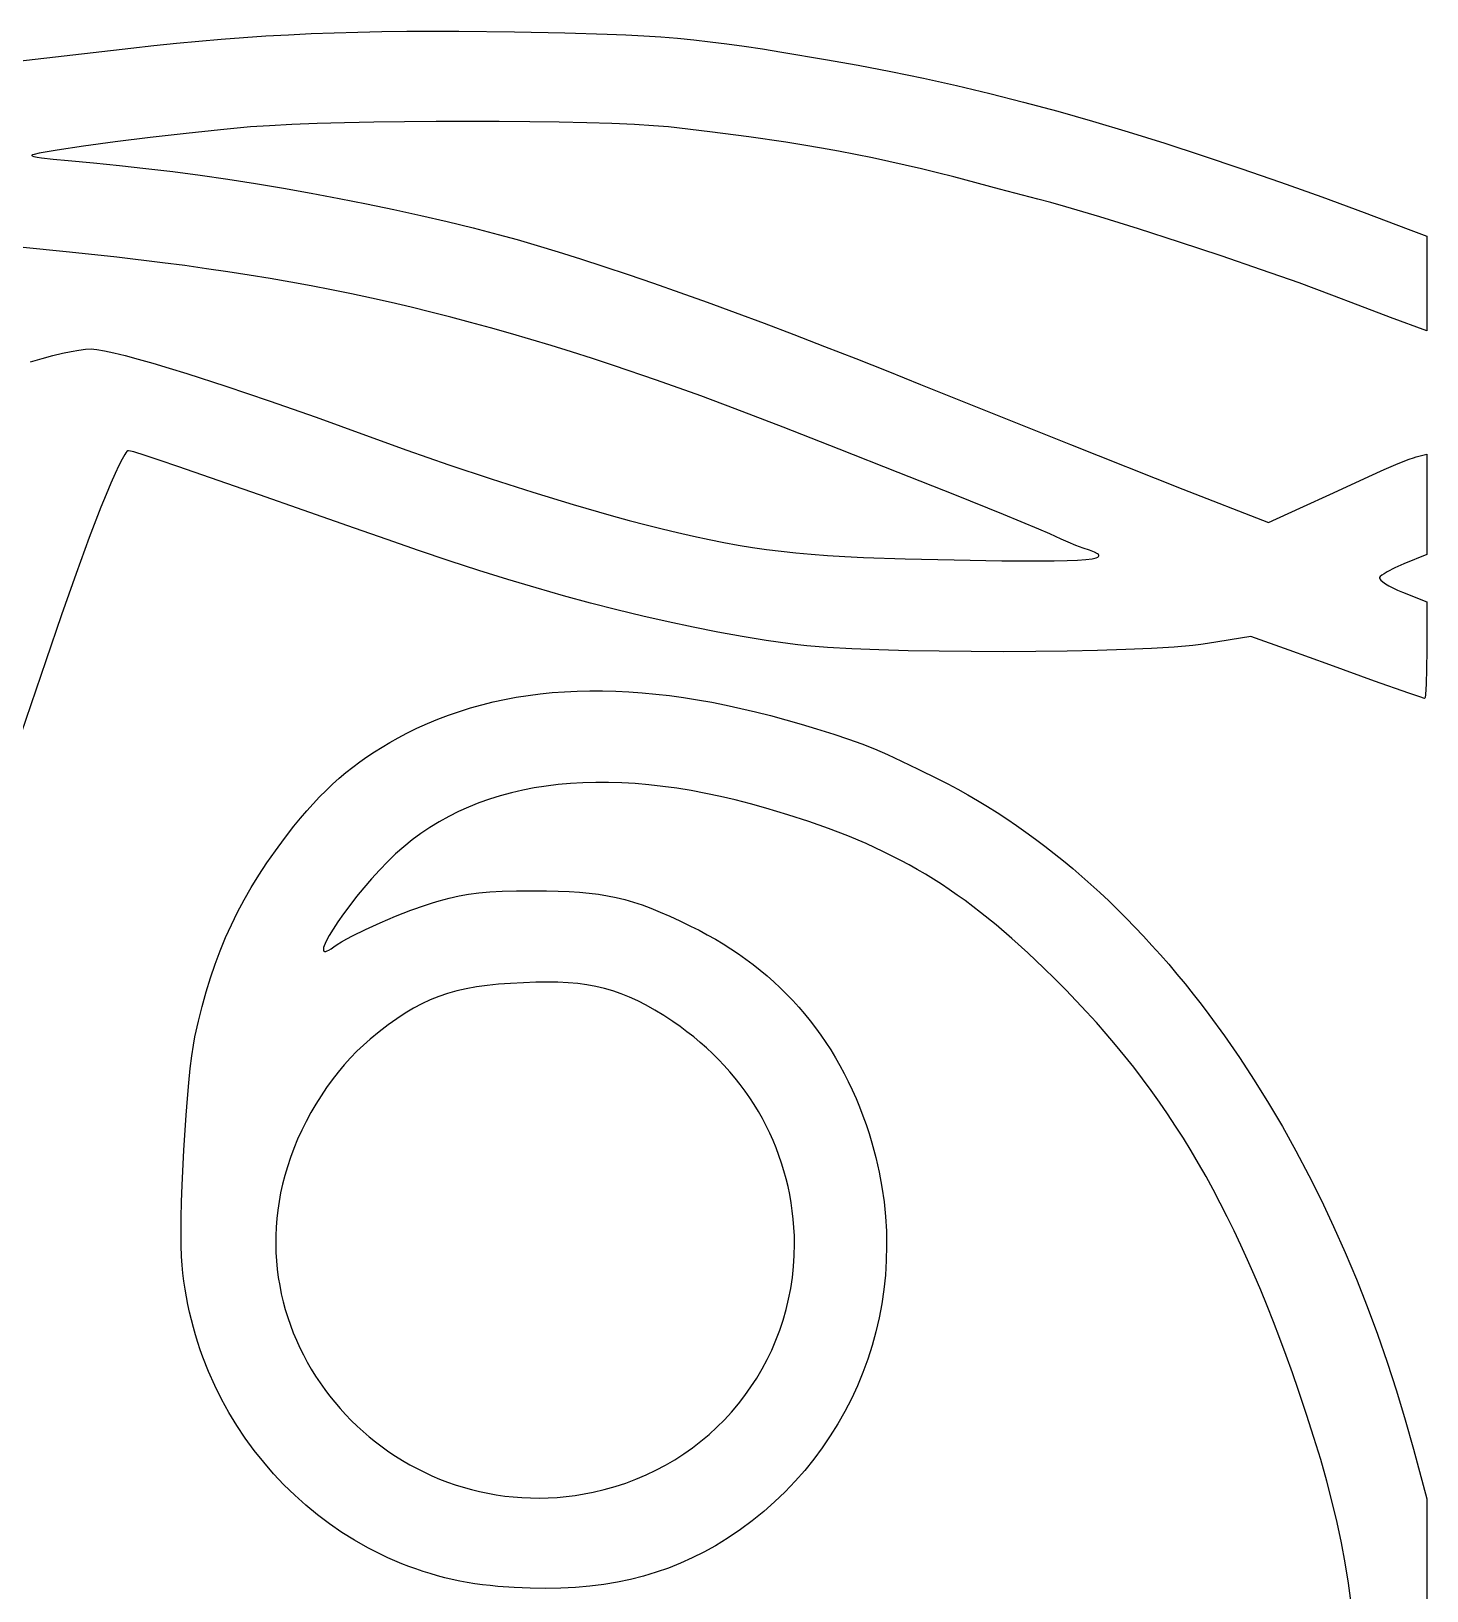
# Model space of a CAD drawing. Extents: x 45 to 6096, y -5796 to 395.
# Drawn here: x 4843 to 6096, y -4731 to -3332 of the extents above; entities that cross this region are included whole.
import ezdxf

# ---------------------------------------------------------------- set-up
doc = ezdxf.new("R2010")
doc.units = 0

msp = doc.modelspace()

# ---------------------------------------------------------------- linework, layer by layer
at = {"layer": 'Layer 1'}
for p, q in [((4932.54445, -3347.157785), (4953.19997, -3344.808409)), ((4953.19997, -3344.808409), (4973.554341, -3342.668906)), ((4973.554341, -3342.668906), (4993.697095, -3340.735205)), ((4993.697095, -3340.735205), (5013.717762, -3339.003237)), ((5013.717762, -3339.003237), (5033.705876, -3337.468932)), ((5033.705876, -3337.468932), (5053.750966, -3336.12822)), ((5053.750966, -3336.12822), (5073.942563, -3334.977032)), ((5073.942563, -3334.977032), (5094.3702, -3334.011298)), ((5094.3702, -3334.011298), (5115.123407, -3333.226947)), ((5115.123407, -3333.226947), (5136.291716, -3332.619911)), ((5136.291716, -3332.619911), (5157.964657, -3332.186119)), ((5157.964657, -3332.186119), (5180.231762, -3331.921502)), ((5180.231762, -3331.921502), (5203.182563, -3331.82199)), ((5203.182563, -3331.82199), (5226.906591, -3331.883513)), ((5226.906591, -3331.883513), (5277.03245, -3332.473385)), ((5277.03245, -3332.473385), (5321.984052, -3333.302793)), ((5321.984052, -3333.302793), (5359.973262, -3334.420557)), ((5359.973262, -3334.420557), (5376.995013, -3335.1428)), ((5376.995013, -3335.1428), (5393.041817, -3336.003408)), ((5393.041817, -3336.003408), (5408.36889, -3337.024472)), ((5408.36889, -3337.024472), (5423.23145, -3338.228083)), ((5423.23145, -3338.228083), (5437.884713, -3339.636332)), ((5437.884713, -3339.636332), (5452.583895, -3341.271313)), ((5452.583895, -3341.271313), (5467.584215, -3343.155117)), ((5467.584215, -3343.155117), (5483.140887, -3345.309835)), ((4811.64685, -3361.048386), (4932.54445, -3347.157785)), ((5483.140887, -3345.309835), (5499.509131, -3347.757559)), ((5499.509131, -3347.757559), (5516.944161, -3350.520381)), ((5516.944161, -3350.520381), (5556.03545, -3357.079685)), ((5556.03545, -3357.079685), (5585.385272, -3362.275003)), ((5585.385272, -3362.275003), (5614.714151, -3367.909247)), ((5614.714151, -3367.909247), (5644.122082, -3374.012068)), ((5644.122082, -3374.012068), (5673.709059, -3380.613115)), ((5673.709059, -3380.613115), (5703.575078, -3387.742036)), ((5703.575078, -3387.742036), (5733.820132, -3395.428483)), ((5733.820132, -3395.428483), (5764.544216, -3403.702103)), ((5099.72872, -3414.717955), (5077.130406, -3415.587668)), ((5124.427497, -3414.006371), (5099.72872, -3414.717955)), ((5150.761067, -3413.452916), (5124.427497, -3414.006371)), ((5178.263758, -3413.057592), (5150.761067, -3413.452916)), ((5206.469901, -3412.820397), (5178.263758, -3413.057592)), ((5234.913825, -3412.741332), (5206.469901, -3412.820397)), ((5263.129859, -3412.820397), (5234.913825, -3412.741332)), ((5290.652332, -3413.057592), (5263.129859, -3412.820397)), ((5317.015575, -3413.452916), (5290.652332, -3413.057592)), ((5341.753916, -3414.006371), (5317.015575, -3413.452916)), ((5364.401684, -3414.717955), (5341.753916, -3414.006371)), ((5384.49321, -3415.587668), (5364.401684, -3414.717955)), ((5764.544216, -3403.702103), (5795.847325, -3412.592548)), ((5795.847325, -3412.592548), (5827.829454, -3422.129465)), ((4949.998727, -3427.338106), (4918.505325, -3431.245616)), ((4982.222322, -3423.61198), (4949.998727, -3427.338106)), ((5012.98555, -3420.341639), (4982.222322, -3423.61198)), ((5040.09785, -3417.801485), (5012.98555, -3420.341639)), ((5057.098226, -3416.615512), (5040.09785, -3417.801485)), ((5077.130406, -3415.587668), (5057.098226, -3416.615512)), ((5401.562822, -3416.615512), (5384.49321, -3415.587668)), ((5415.14485, -3417.801485), (5401.562822, -3416.615512)), ((5452.156526, -3422.088822), (5415.14485, -3417.801485)), ((5487.177597, -3426.650565), (5452.156526, -3422.088822)), ((5520.487125, -3431.53787), (5487.177597, -3426.650565)), ((5827.829454, -3422.129465), (5860.590596, -3432.342504)), ((4844.301895, -3442.830127), (4843.64485, -3443.201485)), ((4845.6549, -3442.388643), (4844.301895, -3442.830127)), ((4850.311879, -3441.312446), (4845.6549, -3442.388643)), ((4857.341965, -3440.007194), (4850.311879, -3441.312446)), ((4866.471341, -3438.507187), (4857.341965, -3440.007194)), ((4889.932676, -3435.06011), (4866.471341, -3438.507187)), ((4918.505325, -3431.245616), (4889.932676, -3435.06011)), ((5536.587269, -3434.119596), (5520.487125, -3431.53787)), ((5552.364175, -3436.801898), (5536.587269, -3434.119596)), ((5567.852727, -3439.591169), (5552.364175, -3436.801898)), ((5583.087809, -3442.493804), (5567.852727, -3439.591169)), ((5598.104302, -3445.5162), (5583.087809, -3442.493804)), ((5860.590596, -3432.342504), (5894.230748, -3443.261316)), ((4843.64485, -3443.201485), (4843.604832, -3443.433739)), ((4843.604832, -3443.433739), (4843.920023, -3443.682852)), ((4843.920023, -3443.682852), (4845.5486, -3444.22468)), ((4845.5486, -3444.22468), (4848.395705, -3444.813017)), ((4848.395705, -3444.813017), (4852.326464, -3445.433909)), ((4852.326464, -3445.433909), (4862.899446, -3446.71755)), ((4862.899446, -3446.71755), (4876.18855, -3447.963985)), ((4876.18855, -3447.963985), (4898.968903, -3449.929175)), ((4898.968903, -3449.929175), (4922.309698, -3452.244343)), ((4922.309698, -3452.244343), (4946.129545, -3454.896699)), ((4946.129545, -3454.896699), (4970.34705, -3457.873454)), ((5612.937091, -3448.664749), (5598.104302, -3445.5162)), ((5627.621057, -3451.945848), (5612.937091, -3448.664749)), ((5642.191083, -3455.36589), (5627.621057, -3451.945848)), ((5656.682053, -3458.931271), (5642.191083, -3455.36589)), ((5894.230748, -3443.261316), (5928.849903, -3454.915549)), ((5928.849903, -3454.915549), (5964.548056, -3467.334853)), ((4970.34705, -3457.873454), (4994.880821, -3461.161817)), ((4994.880821, -3461.161817), (5019.649464, -3464.748999)), ((5019.649464, -3464.748999), (5044.571588, -3468.62221)), ((5044.571588, -3468.62221), (5069.5658, -3472.76866)), ((5671.12885, -3462.648385), (5656.682053, -3458.931271)), ((5712.10615, -3473.463265), (5671.12885, -3462.648385)), ((5964.548056, -3467.334853), (6001.425202, -3480.548877)), ((5069.5658, -3472.76866), (5094.550707, -3477.175559)), ((5094.550707, -3477.175559), (5119.444917, -3481.830118)), ((5119.444917, -3481.830118), (5144.167037, -3486.719546)), ((5746.53505, -3482.492185), (5712.10615, -3473.463265)), ((5758.332843, -3485.648202), (5746.53505, -3482.492185)), ((6001.425202, -3480.548877), (6039.581335, -3494.587272)), ((5144.167037, -3486.719546), (5168.635675, -3491.831054)), ((5168.635675, -3491.831054), (5192.769438, -3497.151851)), ((5192.769438, -3497.151851), (5216.486933, -3502.669149)), ((5771.711922, -3489.415809), (5758.332843, -3485.648202)), ((5802.395387, -3498.516038), (5771.711922, -3489.415809)), ((5836.948347, -3509.253372), (5802.395387, -3498.516038)), ((6039.581335, -3494.587272), (6079.11645, -3509.479685)), ((5216.486933, -3502.669149), (5239.706768, -3508.370157)), ((5239.706768, -3508.370157), (5262.34755, -3514.242085)), ((5873.7337, -3521.08831), (5836.948347, -3509.253372)), ((6079.11645, -3509.479685), (6095.78525, -3515.829685)), ((4877.445151, -3530.051091), (4832.931, -3525.7499)), ((5262.34755, -3514.242085), (5279.257367, -3518.909819)), ((5279.257367, -3518.909819), (5297.222926, -3524.125194)), ((5297.222926, -3524.125194), (5316.211674, -3529.877747)), ((5911.114347, -3533.481351), (5873.7337, -3521.08831)), ((6095.78525, -3515.829685), (6095.78525, -3558.295285)), ((4920.05652, -3534.654007), (4877.445151, -3530.051091)), ((4960.992417, -3539.609226), (4920.05652, -3534.654007)), ((4980.9031, -3542.234756), (4960.992417, -3539.609226)), ((5316.211674, -3529.877747), (5336.191058, -3536.157015)), ((5336.191058, -3536.157015), (5357.128522, -3542.952532)), ((5947.453187, -3545.892994), (5911.114347, -3533.481351)), ((5000.480156, -3544.967328), (4980.9031, -3542.234756)), ((5019.752001, -3547.813266), (5000.480156, -3544.967328)), ((5038.747047, -3550.77889), (5019.752001, -3547.813266)), ((5057.49371, -3553.870525), (5038.747047, -3550.77889)), ((5076.020402, -3557.094492), (5057.49371, -3553.870525)), ((5357.128522, -3542.952532), (5378.991514, -3550.253836)), ((5378.991514, -3550.253836), (5401.747479, -3558.050462)), ((5981.113122, -3557.783739), (5947.453187, -3545.892994)), ((5094.355539, -3560.457113), (5076.020402, -3557.094492)), ((5112.527533, -3563.96471), (5094.355539, -3560.457113)), ((5130.564799, -3567.623607), (5112.527533, -3563.96471)), ((5148.49575, -3571.440125), (5130.564799, -3567.623607)), ((5401.747479, -3558.050462), (5425.363862, -3566.331947)), ((5425.363862, -3566.331947), (5449.808112, -3575.087828)), ((6010.45705, -3568.614085), (5981.113122, -3557.783739)), ((6034.170362, -3577.692579), (6010.45705, -3568.614085)), ((6095.78525, -3558.295285), (6095.78525, -3600.760885)), ((5166.348801, -3575.420586), (5148.49575, -3571.440125)), ((5184.152366, -3579.571314), (5166.348801, -3575.420586)), ((5201.934858, -3583.898629), (5184.152366, -3579.571314)), ((5449.808112, -3575.087828), (5475.047672, -3584.307639)), ((6063.24145, -3588.854685), (6034.170362, -3577.692579)), ((5219.724691, -3588.408855), (5201.934858, -3583.898629)), ((5237.55028, -3593.108314), (5219.724691, -3588.408855)), ((5255.440039, -3598.003327), (5237.55028, -3593.108314)), ((5475.047672, -3584.307639), (5501.04999, -3593.980917)), ((5501.04999, -3593.980917), (5527.782511, -3604.097199)), ((6095.78525, -3600.760885), (6063.24145, -3588.854685)), ((5273.42238, -3603.100219), (5255.440039, -3598.003327)), ((5291.525719, -3608.405309), (5273.42238, -3603.100219)), ((5309.778469, -3613.924922), (5291.525719, -3608.405309)), ((5527.782511, -3604.097199), (5555.212681, -3614.646021)), ((4853.030002, -3625.507212), (4862.554145, -3622.905146)), ((4862.554145, -3622.905146), (4871.198694, -3620.782702)), ((4871.198694, -3620.782702), (4878.975855, -3619.136972)), ((4878.975855, -3619.136972), (4885.897838, -3617.965049)), ((4885.897838, -3617.965049), (4891.97685, -3617.264028)), ((4891.97685, -3617.264028), (4897.2251, -3617.031)), ((4897.2251, -3617.031), (4899.438074, -3617.126852)), ((4899.438074, -3617.126852), (4902.125003, -3617.41179)), ((4902.125003, -3617.41179), (4908.872473, -3618.533233)), ((4908.872473, -3618.533233), (4917.371001, -3620.363934)), ((4917.371001, -3620.363934), (4927.524081, -3622.8725)), ((4927.524081, -3622.8725), (4939.235204, -3626.027538)), ((5328.209043, -3619.665379), (5309.778469, -3613.924922)), ((5346.845857, -3625.633003), (5328.209043, -3619.665379)), ((5555.212681, -3614.646021), (5583.307947, -3625.616918)), ((4842.614057, -3628.591807), (4853.030002, -3625.507212)), ((4939.235204, -3626.027538), (4952.407862, -3629.797655)), ((4952.407862, -3629.797655), (4966.945546, -3634.151456)), ((4966.945546, -3634.151456), (4982.75175, -3639.05755)), ((4982.75175, -3639.05755), (5017.783682, -3650.401039)), ((5365.717324, -3631.834115), (5346.845857, -3625.633003)), ((5404.277873, -3644.962096), (5365.717324, -3631.834115)), ((5583.307947, -3625.616918), (5612.035755, -3636.999427)), ((5612.035755, -3636.999427), (5641.36355, -3648.783085)), ((5017.783682, -3650.401039), (5056.731594, -3663.576975)), ((5444.118, -3659.0999), (5404.277873, -3644.962096)), ((5641.36355, -3648.783085), (5776.003362, -3702.65886)), ((5056.731594, -3663.576975), (5098.823421, -3678.334211)), ((5475.017041, -3670.708519), (5444.118, -3659.0999)), ((5098.823421, -3678.334211), (5143.2871, -3694.4216)), ((5518.073419, -3687.302844), (5475.017041, -3670.708519)), ((5143.2871, -3694.4216), (5180.263923, -3707.777388)), ((5568.478137, -3706.985326), (5518.073419, -3687.302844)), ((4929.89917, -3708.526711), (4929.107745, -3709.158771)), ((4930.56037, -3708.31483), (4929.89917, -3708.526711)), ((4932.241648, -3708.603184), (4930.56037, -3708.31483)), ((4935.378659, -3709.431041), (4932.241648, -3708.603184)), ((5180.263923, -3707.777388), (5218.091873, -3720.900625)), ((5621.4222, -3727.858417), (5568.478137, -3706.985326)), ((5776.003362, -3702.65886), (5876.71055, -3742.842485)), ((4921.754703, -3721.473719), (4918.367312, -3728.696344)), ((4924.686308, -3715.781235), (4921.754703, -3721.473719)), ((4927.143523, -3711.661912), (4924.686308, -3715.781235)), ((4928.188421, -3710.20563), (4927.143523, -3711.661912)), ((4929.107745, -3709.158771), (4928.188421, -3710.20563)), ((4945.294332, -3712.482018), (4935.378659, -3709.431041)), ((4958.8563, -3717.021275), (4945.294332, -3712.482018)), ((4974.61347, -3722.60233), (4958.8563, -3717.021275)), ((5048.03537, -3748.00233), (4974.61347, -3722.60233)), ((5218.091873, -3720.900625), (5256.059359, -3733.558768)), ((6057.406536, -3725.255935), (6069.939087, -3719.922921)), ((6069.939087, -3719.922921), (6080.01597, -3715.929364)), ((6080.01597, -3715.929364), (6083.703338, -3714.62092)), ((6083.703338, -3714.62092), (6086.26055, -3713.870585)), ((6086.26055, -3713.870585), (6095.78555, -3711.489335)), ((6095.78555, -3711.489335), (6095.78555, -3756.336235)), ((4918.367312, -3728.696344), (4914.542738, -3737.406091)), ((5256.059359, -3733.558768), (5293.454787, -3745.519275)), ((5672.096613, -3748.024569), (5621.4222, -3727.858417)), ((6011.945712, -3746.215879), (6043.79495, -3731.333085)), ((6043.79495, -3731.333085), (6057.406536, -3725.255935)), ((4910.299585, -3747.559938), (4905.656457, -3759.114868)), ((4914.542738, -3737.406091), (4910.299585, -3747.559938)), ((5087.127545, -3761.545675), (5048.03537, -3748.00233)), ((5293.454787, -3745.519275), (5329.566568, -3756.549604)), ((5715.692381, -3765.586232), (5672.096613, -3748.024569)), ((5876.71055, -3742.842485), (5953.70435, -3772.608085)), ((5981.88245, -3759.908085), (6011.945712, -3746.215879)), ((4905.656457, -3759.114868), (4895.244691, -3786.25589)), ((5133.36347, -3777.76793), (5087.127545, -3761.545675)), ((5329.566568, -3756.549604), (5363.683108, -3766.417212)), ((5953.70435, -3772.608085), (5981.88245, -3759.908085)), ((6095.78555, -3756.336235), (6095.78555, -3801.580035)), ((5162.528317, -3788.113867), (5133.36347, -3777.76793)), ((5363.683108, -3766.417212), (5379.77079, -3770.842327)), ((5379.77079, -3770.842327), (5395.092816, -3774.889559)), ((5395.092816, -3774.889559), (5409.560235, -3778.529839)), ((5409.560235, -3778.529839), (5423.0841, -3781.7341)), ((5747.400509, -3778.645859), (5715.692381, -3765.586232)), ((5757.293896, -3782.894424), (5747.400509, -3778.645859)), ((4895.244691, -3786.25589), (4883.456268, -3818.484997)), ((5190.823462, -3797.87903), (5162.528317, -3788.113867)), ((5423.0841, -3781.7341), (5437.68165, -3784.992808)), ((5437.68165, -3784.992808), (5451.535063, -3787.935257)), ((5451.535063, -3787.935257), (5464.830372, -3790.580053)), ((5464.830372, -3790.580053), (5477.753614, -3792.945797)), ((5477.753614, -3792.945797), (5490.490824, -3795.051093)), ((5762.412, -3785.3059), (5757.293896, -3782.894424)), ((5767.490735, -3787.699578), (5762.412, -3785.3059)), ((5773.871736, -3790.465315), (5767.490735, -3787.699578)), ((5780.773644, -3793.231044), (5773.871736, -3790.465315)), ((5218.300065, -3807.077953), (5190.823462, -3797.87903)), ((5490.490824, -3795.051093), (5503.228037, -3796.914544)), ((5503.228037, -3796.914544), (5516.151288, -3798.554754)), ((5516.151288, -3798.554754), (5529.446612, -3799.990325)), ((5529.446612, -3799.990325), (5543.300046, -3801.239861)), ((5543.300046, -3801.239861), (5557.897624, -3802.321965)), ((5557.897624, -3802.321965), (5573.425382, -3803.255241)), ((5573.425382, -3803.255241), (5590.069355, -3804.058291)), ((5590.069355, -3804.058291), (5627.450086, -3805.348127)), ((5627.450086, -3805.348127), (5671.5281, -3806.3403)), ((5671.5281, -3806.3403), (5714.256473, -3807.00305)), ((5714.256473, -3807.00305), (5747.845897, -3807.177459)), ((5761.380638, -3807.068454), (5772.831204, -3806.821667)), ((5772.831204, -3806.821667), (5782.264448, -3806.431866)), ((5787.4151, -3795.6247), (5780.773644, -3793.231044)), ((5782.264448, -3806.431866), (5789.747225, -3805.893819)), ((5793.129317, -3797.537079), (5787.4151, -3795.6247)), ((5789.747225, -3805.893819), (5795.346389, -3805.202293)), ((5797.427899, -3799.259354), (5793.129317, -3797.537079)), ((5795.346389, -3805.202293), (5799.128793, -3804.352055)), ((5800.243991, -3800.796756), (5797.427899, -3799.259354)), ((5799.128793, -3804.352055), (5800.359603, -3803.865785)), ((5801.075212, -3801.497766), (5800.243991, -3800.796756)), ((5800.359603, -3803.865785), (5801.161293, -3803.337875)), ((5801.510741, -3802.15452), (5801.075212, -3801.497766)), ((5801.161293, -3803.337875), (5801.54222, -3802.767671)), ((5801.54222, -3802.767671), (5801.510741, -3802.15452)), ((6095.78555, -3801.580035), (6075.14805, -3809.914405)), ((4883.456268, -3818.484997), (4870.440018, -3855.458031)), ((5245.009282, -3815.725169), (5218.300065, -3807.077953)), ((5271.002274, -3823.835212), (5245.009282, -3815.725169)), ((5747.845897, -3807.177459), (5761.380638, -3807.068454)), ((6055.279523, -3820.127703), (6053.899765, -3821.314453)), ((6057.366211, -3818.708414), (6055.279523, -3820.127703)), ((6060.066812, -3817.107743), (6057.366211, -3818.708414)), ((6066.937695, -3813.566888), (6060.066812, -3817.107743)), ((6075.14805, -3809.914405), (6066.937695, -3813.566888)), ((5296.330197, -3831.422617), (5271.002274, -3823.835212)), ((5321.044209, -3838.501915), (5296.330197, -3831.422617)), ((6053.31995, -3822.217505), (6053.285747, -3822.700324)), ((6053.285747, -3822.700324), (6053.474204, -3823.252326)), ((6053.899765, -3821.314453), (6053.31995, -3822.217505)), ((6053.474204, -3823.252326), (6054.47957, -3824.542945)), ((6054.47957, -3824.542945), (6056.256981, -3826.047505)), ((6056.256981, -3826.047505), (6058.727374, -3827.724149)), ((6058.727374, -3827.724149), (6061.811682, -3829.531018)), ((6061.811682, -3829.531018), (6065.430841, -3831.426256)), ((6065.430841, -3831.426256), (6069.505785, -3833.368004)), ((6069.505785, -3833.368004), (6073.95745, -3835.314405)), ((5345.19547, -3845.087643), (5321.044209, -3838.501915)), ((5368.835137, -3851.194332), (5345.19547, -3845.087643)), ((6073.95745, -3835.314405), (6095.78555, -3844.045655)), ((6095.78555, -3844.045655), (6095.78555, -3887.305055)), ((4870.440018, -3855.458031), (4856.34477, -3896.83083)), ((5392.014368, -3856.836517), (5368.835137, -3851.194332)), ((5414.784323, -3862.028732), (5392.014368, -3856.836517)), ((5437.196157, -3866.78551), (5414.784323, -3862.028732)), ((5459.301032, -3871.121385), (5437.196157, -3866.78551)), ((5481.150103, -3875.050891), (5459.301032, -3871.121385)), ((5502.79453, -3878.588561), (5481.150103, -3875.050891)), ((5937.82927, -3875.002055), (5898.93547, -3881.352055)), ((5972.35737, -3887.305155), (5937.82927, -3875.002055)), ((5524.28547, -3881.74893), (5502.79453, -3878.588561)), ((5531.305258, -3882.612855), (5524.28547, -3881.74893)), ((5539.297518, -3883.418788), (5531.305258, -3882.612855)), ((5557.931443, -3884.857266), (5539.297518, -3883.418788)), ((5579.651232, -3886.065525), (5557.931443, -3884.857266)), ((5603.92087, -3887.044729), (5579.651232, -3886.065525)), ((5630.204342, -3887.796039), (5603.92087, -3887.044729)), ((5657.965634, -3888.32062), (5630.204342, -3887.796039)), ((5686.668732, -3888.619633), (5657.965634, -3888.32062)), ((5715.77762, -3888.694241), (5686.668732, -3888.619633)), ((5744.756285, -3888.545607), (5715.77762, -3888.694241)), ((5773.068712, -3888.174893), (5744.756285, -3888.545607)), ((5800.178887, -3887.583263), (5773.068712, -3888.174893)), ((5825.550795, -3886.771879), (5800.178887, -3887.583263)), ((5848.648422, -3885.741903), (5825.550795, -3886.771879)), ((5868.935753, -3884.494499), (5848.648422, -3885.741903)), ((5885.876774, -3883.030828), (5868.935753, -3884.494499)), ((5892.924913, -3882.218257), (5885.876774, -3883.030828)), ((5898.93547, -3881.352055), (5892.924913, -3882.218257)), ((6008.869882, -3900.451586), (5972.35737, -3887.305155)), ((6095.78555, -3887.305055), (6095.642923, -3904.110235)), ((4856.34477, -3896.83083), (4833.72292, -3962.662543)), ((6048.95427, -3915.086355), (6008.869882, -3900.451586)), ((6095.642923, -3904.110235), (6095.239846, -3917.864443)), ((6079.712084, -3925.950786), (6048.95427, -3915.086355)), ((6095.239846, -3917.864443), (6094.613526, -3927.153807)), ((5257.660712, -3933.785093), (5267.99394, -3931.543066)), ((5267.99394, -3931.543066), (5278.474542, -3929.584089)), ((5278.474542, -3929.584089), (5289.10339, -3927.908089)), ((5289.10339, -3927.908089), (5299.881356, -3926.514993)), ((5299.881356, -3926.514993), (5310.809313, -3925.404729)), ((5310.809313, -3925.404729), (5321.888133, -3924.577225)), ((5321.888133, -3924.577225), (5333.118688, -3924.032406)), ((5333.118688, -3924.032406), (5344.50185, -3923.770201)), ((5344.50185, -3923.770201), (5356.038491, -3923.790537)), ((5356.038491, -3923.790537), (5367.729484, -3924.093342)), ((5367.729484, -3924.093342), (5379.5757, -3924.678542)), ((5379.5757, -3924.678542), (5391.578012, -3925.546065)), ((5391.578012, -3925.546065), (5403.737293, -3926.695838)), ((5403.737293, -3926.695838), (5416.054413, -3928.127788)), ((5416.054413, -3928.127788), (5428.530245, -3929.841844)), ((5428.530245, -3929.841844), (5441.165662, -3931.837932)), ((5441.165662, -3931.837932), (5453.961536, -3934.115979)), ((6089.584364, -3929.31802), (6079.712084, -3925.950786)), ((6093.80117, -3930.564455), (6089.584364, -3929.31802)), ((6094.019665, -3930.340244), (6093.80117, -3930.564455)), ((6094.228277, -3929.682337), (6094.019665, -3930.340244)), ((6094.613526, -3927.153807), (6094.228277, -3929.682337)), ((5208.17466, -3949.243517), (5217.7841, -3945.585151)), ((5217.7841, -3945.585151), (5227.536553, -3942.210198)), ((5227.536553, -3942.210198), (5237.432891, -3939.118586)), ((5237.432891, -3939.118586), (5247.473987, -3936.310242)), ((5247.473987, -3936.310242), (5257.660712, -3933.785093)), ((5453.961536, -3934.115979), (5466.918739, -3936.675913)), ((5466.918739, -3936.675913), (5480.038142, -3939.517661)), ((5480.038142, -3939.517661), (5493.320619, -3942.641151)), ((5493.320619, -3942.641151), (5506.767041, -3946.046309)), ((5506.767041, -3946.046309), (5520.37828, -3949.733064)), ((5180.1957, -3961.91982), (5189.381333, -3957.410779)), ((5189.381333, -3957.410779), (5198.707362, -3953.185368)), ((5198.707362, -3953.185368), (5208.17466, -3949.243517)), ((5520.37828, -3949.733064), (5534.155209, -3953.701341)), ((5534.155209, -3953.701341), (5548.0987, -3957.95107)), ((5548.0987, -3957.95107), (5563.531099, -3962.808131)), ((5151.15567, -3978.569992), (5158.034596, -3974.270541)), ((5158.034596, -3974.270541), (5165.152461, -3970.075152)), ((5165.152461, -3970.075152), (5172.531938, -3965.96464)), ((5172.531938, -3965.96464), (5180.1957, -3961.91982)), ((5563.531099, -3962.808131), (5576.75433, -3967.190806)), ((5576.75433, -3967.190806), (5588.610205, -3971.44326)), ((5588.610205, -3971.44326), (5599.940537, -3975.909658)), ((5131.725792, -3992.284569), (5138.023941, -3987.557821)), ((5138.023941, -3987.557821), (5144.49301, -3982.99269)), ((5144.49301, -3982.99269), (5151.15567, -3978.569992)), ((5599.940537, -3975.909658), (5611.58714, -3980.934163)), ((5611.58714, -3980.934163), (5624.391827, -3986.86094)), ((5624.391827, -3986.86094), (5639.196409, -3994.034155)), ((5113.630123, -4007.626369), (5119.551556, -4002.299658)), ((5119.551556, -4002.299658), (5125.575887, -3997.19212)), ((5125.575887, -3997.19212), (5131.725792, -3992.284569)), ((5639.196409, -3994.034155), (5656.8427, -4002.79797)), ((5656.8427, -4002.79797), (5665.858238, -4007.392207)), ((5102.005261, -4019.014048), (5107.788916, -4013.191437)), ((5107.788916, -4013.191437), (5113.630123, -4007.626369)), ((5274.119685, -4015.304188), (5264.181025, -4018.006615)), ((5284.280645, -4012.943165), (5274.119685, -4015.304188)), ((5294.661508, -4010.923692), (5284.280645, -4012.943165)), ((5305.259875, -4009.245913), (5294.661508, -4010.923692)), ((5316.073349, -4007.909973), (5305.259875, -4009.245913)), ((5327.099531, -4006.916019), (5316.073349, -4007.909973)), ((5338.336023, -4006.264194), (5327.099531, -4006.916019)), ((5349.780428, -4005.954646), (5338.336023, -4006.264194)), ((5361.430346, -4005.987518), (5349.780428, -4005.954646)), ((5373.28338, -4006.362957), (5361.430346, -4005.987518)), ((5385.337132, -4007.081107), (5373.28338, -4006.362957)), ((5397.589203, -4008.142114), (5385.337132, -4007.081107)), ((5410.037196, -4009.546123), (5397.589203, -4008.142114)), ((5422.678712, -4011.29328), (5410.037196, -4009.546123)), ((5435.511353, -4013.383729), (5422.678712, -4011.29328)), ((5448.532721, -4015.817616), (5435.511353, -4013.383729)), ((5461.740418, -4018.595086), (5448.532721, -4015.817616)), ((5665.858238, -4007.392207), (5674.821545, -4012.169826)), ((5674.821545, -4012.169826), (5683.731549, -4017.12934)), ((5090.519915, -4031.508638), (5096.256485, -4025.113387)), ((5096.256485, -4025.113387), (5102.005261, -4019.014048)), ((5235.722834, -4028.160865), (5226.697359, -4032.227455)), ((5244.980202, -4024.435099), (5235.722834, -4028.160865)), ((5254.467065, -4021.0503), (5244.980202, -4024.435099)), ((5264.181025, -4018.006615), (5254.467065, -4021.0503)), ((5475.132045, -4021.716285), (5461.740418, -4018.595086)), ((5488.705205, -4025.181358), (5475.132045, -4021.716285)), ((5502.4575, -4028.99045), (5488.705205, -4025.181358)), ((5522.191659, -4034.937938), (5502.4575, -4028.99045)), ((5683.731549, -4017.12934), (5692.587177, -4022.269256)), ((5692.587177, -4022.269256), (5701.387358, -4027.588087)), ((5701.387358, -4027.588087), (5710.13102, -4033.084342)), ((5078.9927, -4045.26362), (5084.772878, -4038.218988)), ((5084.772878, -4038.218988), (5090.519915, -4031.508638)), ((5209.351683, -4041.38252), (5201.036277, -4046.470706)), ((5217.906176, -4036.634721), (5209.351683, -4041.38252)), ((5226.697359, -4032.227455), (5217.906176, -4036.634721)), ((5540.970636, -4041.056356), (5522.191659, -4034.937938)), ((5558.881054, -4047.395701), (5540.970636, -4041.056356)), ((5710.13102, -4033.084342), (5718.817092, -4038.756531)), ((5718.817092, -4038.756531), (5727.444501, -4044.603165)), ((5727.444501, -4044.603165), (5736.012175, -4050.622754)), ((5062.264271, -4067.282301), (5070.385768, -4056.306095)), ((5070.385768, -4056.306095), (5078.9927, -4045.26362)), ((5185.132322, -4057.667656), (5177.548568, -4063.77613)), ((5192.962357, -4051.899133), (5185.132322, -4057.667656)), ((5201.036277, -4046.470706), (5192.962357, -4051.899133)), ((5576.009537, -4054.005967), (5558.881054, -4047.395701)), ((5592.44271, -4060.937151), (5576.009537, -4054.005967)), ((5736.012175, -4050.622754), (5744.519043, -4056.813807)), ((5744.519043, -4056.813807), (5752.964033, -4063.174836)), ((5054.611349, -4078.228281), (5062.264271, -4067.282301)), ((5170.213495, -4070.22441), (5163.1295, -4077.01235)), ((5177.548568, -4063.77613), (5170.213495, -4070.22441)), ((5608.267195, -4068.239248), (5592.44271, -4060.937151)), ((5615.97825, -4072.045012), (5608.267195, -4068.239248)), ((5623.569617, -4075.962253), (5615.97825, -4072.045012)), ((5752.964033, -4063.174836), (5761.346073, -4069.704351)), ((5761.346073, -4069.704351), (5769.66409, -4076.400861)), ((5047.410142, -4089.180079), (5054.611349, -4078.228281)), ((5155.81435, -4084.630877), (5148.6614, -4092.512178)), ((5163.1295, -4077.01235), (5155.81435, -4084.630877)), ((5631.052125, -4079.99722), (5623.569617, -4075.962253)), ((5638.4366, -4084.156163), (5631.052125, -4079.99722)), ((5645.733871, -4088.44533), (5638.4366, -4084.156163)), ((5769.66409, -4076.400861), (5777.917014, -4083.262877)), ((5777.917014, -4083.262877), (5786.103773, -4090.28891)), ((5034.295439, -4111.245309), (5040.643792, -4100.173741)), ((5040.643792, -4100.173741), (5047.410142, -4089.180079)), ((5141.758434, -4100.519053), (5135.193237, -4108.5143)), ((5148.6614, -4092.512178), (5141.758434, -4100.519053)), ((5652.954767, -4092.870971), (5645.733871, -4088.44533)), ((5660.110115, -4097.439337), (5652.954767, -4092.870971)), ((5667.210742, -4102.156676), (5660.110115, -4097.439337)), ((5786.103773, -4090.28891), (5794.223294, -4097.477468)), ((5794.223294, -4097.477468), (5802.274505, -4104.827064)), ((5028.348224, -4122.430829), (5034.295439, -4111.245309)), ((5135.193237, -4108.5143), (5129.053596, -4116.360719)), ((5197.164609, -4116.044883), (5203.362303, -4114.049169)), ((5203.362303, -4114.049169), (5209.167, -4112.33425)), ((5209.167, -4112.33425), (5218.416054, -4109.77704)), ((5218.416054, -4109.77704), (5227.125602, -4107.726776)), ((5227.125602, -4107.726776), (5235.760733, -4106.132299)), ((5235.760733, -4106.132299), (5244.786537, -4104.942449)), ((5244.786537, -4104.942449), (5254.668106, -4104.106065)), ((5254.668106, -4104.106065), (5265.87053, -4103.571989)), ((5265.87053, -4103.571989), (5278.858897, -4103.289061)), ((5278.858897, -4103.289061), (5294.0983, -4103.20612)), ((5294.0983, -4103.20612), (5305.495372, -4103.274914)), ((5305.495372, -4103.274914), (5316.088425, -4103.496025)), ((5316.088425, -4103.496025), (5325.97571, -4103.891543)), ((5325.97571, -4103.891543), (5335.255477, -4104.483561)), ((5335.255477, -4104.483561), (5344.025975, -4105.294171)), ((5344.025975, -4105.294171), (5352.385455, -4106.345463)), ((5352.385455, -4106.345463), (5360.432168, -4107.65953)), ((5360.432168, -4107.65953), (5368.264362, -4109.258464)), ((5368.264362, -4109.258464), (5375.98029, -4111.164355)), ((5375.98029, -4111.164355), (5383.678199, -4113.399296)), ((5383.678199, -4113.399296), (5391.456342, -4115.985379)), ((5674.267478, -4107.029237), (5667.210742, -4102.156676)), ((5681.291149, -4112.06327), (5674.267478, -4107.029237)), ((5695.282612, -4122.640752), (5681.291149, -4112.06327)), ((5802.274505, -4104.827064), (5810.256336, -4112.336206)), ((5810.256336, -4112.336206), (5818.167713, -4120.003406)), ((5022.785287, -4133.766345), (5028.348224, -4122.430829)), ((5123.427294, -4123.921109), (5118.402117, -4131.05827)), ((5129.053596, -4116.360719), (5123.427294, -4123.921109)), ((5156.283362, -4131.929963), (5170.07167, -4126.126442)), ((5170.07167, -4126.126442), (5183.915792, -4120.736848)), ((5183.915792, -4120.736848), (5197.164609, -4116.044883)), ((5391.456342, -4115.985379), (5399.412967, -4118.944694)), ((5399.412967, -4118.944694), (5407.646326, -4122.299334)), ((5407.646326, -4122.299334), (5416.254667, -4126.071391)), ((5416.254667, -4126.071391), (5425.336242, -4130.282956)), ((5709.271755, -4133.939115), (5695.282612, -4122.640752)), ((5818.167713, -4120.003406), (5826.007566, -4127.827173)), ((5826.007566, -4127.827173), (5833.774821, -4135.806018)), ((5017.58977, -4145.2879), (5022.785287, -4133.766345)), ((5114.06585, -4137.635), (5110.506279, -4143.514099)), ((5118.402117, -4131.05827), (5114.06585, -4137.635)), ((5131.478677, -4143.64397), (5143.201991, -4137.863706)), ((5143.201991, -4137.863706), (5156.283362, -4131.929963)), ((5425.336242, -4130.282956), (5434.9893, -4134.95612)), ((5434.9893, -4134.95612), (5442.541046, -4138.719673)), ((5442.541046, -4138.719673), (5449.940912, -4142.642666)), ((5449.940912, -4142.642666), (5457.188172, -4146.724082)), ((5723.345202, -4146.008355), (5709.271755, -4133.939115)), ((5833.774821, -4135.806018), (5841.468409, -4143.93845)), ((5012.744812, -4157.03154), (5017.58977, -4145.2879)), ((5105.581482, -4154.259329), (5105.365587, -4155.5936)), ((5105.365587, -4155.5936), (5105.431652, -4156.616262)), ((5105.431652, -4156.616262), (5105.790649, -4157.310166)), ((5106.068362, -4152.6306), (5105.581482, -4154.259329)), ((5107.811187, -4148.558366), (5106.068362, -4152.6306)), ((5110.506279, -4143.514099), (5107.811187, -4148.558366)), ((5108.734963, -4157.247824), (5110.37542, -4156.455192)), ((5110.37542, -4156.455192), (5112.363674, -4155.248051)), ((5112.363674, -4155.248051), (5114.7107, -4153.60925)), ((5114.7107, -4153.60925), (5117.864387, -4151.405993)), ((5117.864387, -4151.405993), (5121.764539, -4148.987053)), ((5121.764539, -4148.987053), (5126.329766, -4146.387891)), ((5126.329766, -4146.387891), (5131.478677, -4143.64397)), ((5457.188172, -4146.724082), (5464.282098, -4150.962904)), ((5464.282098, -4150.962904), (5471.221965, -4155.358112)), ((5471.221965, -4155.358112), (5478.007045, -4159.908691)), ((5737.589575, -4158.898468), (5723.345202, -4146.008355)), ((5841.468409, -4143.93845), (5849.087255, -4152.222981)), ((5849.087255, -4152.222981), (5856.63029, -4160.658119)), ((5004.039139, -4181.329248), (5008.233555, -4169.033308)), ((5008.233555, -4169.033308), (5012.744812, -4157.03154)), ((5105.790649, -4157.310166), (5106.453551, -4157.658161)), ((5106.453551, -4157.658161), (5107.431331, -4157.643097)), ((5107.431331, -4157.643097), (5108.734963, -4157.247824)), ((5478.007045, -4159.908691), (5484.636611, -4164.613623)), ((5484.636611, -4164.613623), (5491.109937, -4169.471889)), ((5491.109937, -4169.471889), (5497.426297, -4174.482472)), ((5752.0915, -4172.65945), (5737.589575, -4158.898468)), ((5856.63029, -4160.658119), (5864.09644, -4169.242377)), ((5864.09644, -4169.242377), (5871.484634, -4177.974263)), ((5000.144705, -4193.955405), (5004.039139, -4181.329248)), ((5497.426297, -4174.482472), (5503.584963, -4179.644356)), ((5503.584963, -4179.644356), (5509.585209, -4184.956522)), ((5762.006135, -4182.406426), (5752.0915, -4172.65945)), ((5771.663521, -4192.159354), (5762.006135, -4182.406426)), ((5871.484634, -4177.974263), (5878.793801, -4186.852288)), ((4996.533393, -4206.947824), (5000.144705, -4193.955405)), ((5208.9655, -4198.056732), (5201.287844, -4201.131159)), ((5216.866393, -4195.391584), (5208.9655, -4198.056732)), ((5225.068426, -4193.106644), (5216.866393, -4195.391584)), ((5233.649502, -4191.172846), (5225.068426, -4193.106644)), ((5242.687522, -4189.561121), (5233.649502, -4191.172846)), ((5252.260389, -4188.242402), (5242.687522, -4189.561121)), ((5262.446007, -4187.187621), (5252.260389, -4188.242402)), ((5273.322276, -4186.367709), (5262.446007, -4187.187621)), ((5284.9671, -4185.7536), (5273.322276, -4186.367709)), ((5295.917823, -4185.356632), (5284.9671, -4185.7536)), ((5306.195328, -4185.219531), (5295.917823, -4185.356632)), ((5315.870539, -4185.360319), (5306.195328, -4185.219531)), ((5325.014384, -4185.797019), (5315.870539, -4185.360319)), ((5333.697789, -4186.547652), (5325.014384, -4185.797019)), ((5341.99168, -4187.630241), (5333.697789, -4186.547652)), ((5349.966983, -4189.062808), (5341.99168, -4187.630241)), ((5357.694625, -4190.863375), (5349.966983, -4189.062808)), ((5365.245532, -4193.049965), (5357.694625, -4190.863375)), ((5372.690629, -4195.6406), (5365.245532, -4193.049965)), ((5380.100844, -4198.653302), (5372.690629, -4195.6406)), ((5387.547103, -4202.106094), (5380.100844, -4198.653302)), ((5509.585209, -4184.956522), (5515.426308, -4190.417952)), ((5515.426308, -4190.417952), (5521.107533, -4196.02763)), ((5521.107533, -4196.02763), (5526.628158, -4201.784537)), ((5781.071506, -4201.931168), (5771.663521, -4192.159354)), ((5878.793801, -4186.852288), (5886.022867, -4195.874963)), ((5886.022867, -4195.874963), (5893.170763, -4205.040797)), ((4993.188345, -4220.342547), (4996.533393, -4206.947824)), ((5186.290636, -4208.624113), (5178.815278, -4213.100778)), ((5193.755524, -4204.643929), (5186.290636, -4208.624113)), ((5201.287844, -4201.131159), (5193.755524, -4204.643929)), ((5395.100332, -4206.016997), (5387.547103, -4202.106094)), ((5402.831457, -4210.404034), (5395.100332, -4206.016997)), ((5410.811404, -4215.285228), (5402.831457, -4210.404034)), ((5526.628158, -4201.784537), (5531.987456, -4207.687656)), ((5531.987456, -4207.687656), (5537.1847, -4213.73597)), ((5790.237939, -4211.734805), (5781.071506, -4201.931168)), ((5799.170668, -4221.583201), (5790.237939, -4211.734805)), ((5893.170763, -4205.040797), (5900.236414, -4214.3483)), ((4990.0927, -4234.17562), (4993.188345, -4220.342547)), ((5163.521543, -4223.65982), (5155.547361, -4229.800334)), ((5171.251548, -4218.102991), (5163.521543, -4223.65982)), ((5178.815278, -4213.100778), (5171.251548, -4218.102991)), ((5419.1111, -4220.6786), (5410.811404, -4215.285228)), ((5425.498811, -4225.107972), (5419.1111, -4220.6786)), ((5431.712621, -4229.687483), (5425.498811, -4225.107972)), ((5537.1847, -4213.73597), (5542.219164, -4219.928461)), ((5542.219164, -4219.928461), (5547.09012, -4226.264111)), ((5547.09012, -4226.264111), (5551.796843, -4232.741903)), ((5807.877541, -4231.48929), (5799.170668, -4221.583201)), ((5900.236414, -4214.3483), (5914.1167, -4233.382358)), ((4988.681541, -4241.70341), (4990.0927, -4234.17562)), ((5147.2511, -4236.5536), (5141.272585, -4241.735257)), ((5155.547361, -4229.800334), (5147.2511, -4236.5536)), ((5437.750714, -4234.413792), (5431.712621, -4229.687483)), ((5443.611272, -4239.283554), (5437.750714, -4234.413792)), ((5449.292478, -4244.293427), (5443.611272, -4239.283554)), ((5551.796843, -4232.741903), (5556.338605, -4239.360819)), ((5556.338605, -4239.360819), (5560.714679, -4246.119842)), ((5816.366407, -4241.466009), (5807.877541, -4231.48929)), ((5914.1167, -4233.382358), (5927.65515, -4252.965217)), ((4985.924338, -4262.656312), (4987.286661, -4251.293867)), ((4987.286661, -4251.293867), (4988.681541, -4241.70341)), ((5129.655072, -4253.200833), (5124.046305, -4259.435917)), ((5135.402204, -4247.292473), (5129.655072, -4253.200833)), ((5141.272585, -4241.735257), (5135.402204, -4247.292473)), ((5454.792517, -4249.440068), (5449.292478, -4244.293427)), ((5460.109571, -4254.720134), (5454.792517, -4249.440068)), ((5465.241824, -4260.130281), (5460.109571, -4254.720134)), ((5560.714679, -4246.119842), (5564.92434, -4253.017954)), ((5564.92434, -4253.017954), (5568.96686, -4260.054138)), ((5824.645112, -4251.526294), (5816.366407, -4241.466009)), ((5832.721507, -4261.683079), (5824.645112, -4251.526294)), ((5927.65515, -4252.965217), (5940.843189, -4273.084959)), ((4984.610849, -4275.500065), (4985.924338, -4262.656312)), ((5118.591017, -4265.97331), (5113.304325, -4272.788593)), ((5124.046305, -4259.435917), (5118.591017, -4265.97331)), ((5470.187459, -4265.667168), (5465.241824, -4260.130281)), ((5474.944659, -4271.32745), (5470.187459, -4265.667168)), ((5568.96686, -4260.054138), (5572.841512, -4267.227376)), ((5572.841512, -4267.227376), (5576.547571, -4274.536651)), ((5840.603438, -4271.949301), (5832.721507, -4261.683079)), ((4983.362473, -4289.534446), (4984.610849, -4275.500065)), ((5108.201343, -4279.85735), (5103.297188, -4287.155163)), ((5113.304325, -4272.788593), (5108.201343, -4279.85735)), ((5479.511608, -4277.107785), (5474.944659, -4271.32745)), ((5483.886488, -4283.00483), (5479.511608, -4277.107785)), ((5576.547571, -4274.536651), (5580.084308, -4281.980944)), ((5580.084308, -4281.980944), (5583.450998, -4289.559239)), ((5848.298755, -4282.337895), (5840.603438, -4271.949301)), ((5855.815305, -4292.861798), (5848.298755, -4282.337895)), ((5940.843189, -4273.084959), (5953.672242, -4293.729667)), ((4982.195487, -4304.468775), (4983.362473, -4289.534446)), ((5098.606973, -4294.657614), (5094.145814, -4302.340287)), ((5103.297188, -4287.155163), (5098.606973, -4294.657614)), ((5488.067484, -4289.015242), (5483.886488, -4283.00483)), ((5492.052779, -4295.135678), (5488.067484, -4289.015242)), ((5495.840555, -4301.362795), (5492.052779, -4295.135678)), ((5583.450998, -4289.559239), (5586.646914, -4297.270518)), ((5863.160936, -4303.533944), (5855.815305, -4292.861798)), ((5953.672242, -4293.729667), (5966.133735, -4314.887422)), ((4980.170801, -4335.874558), (4982.195487, -4304.468775)), ((5089.928827, -4310.178763), (5085.971127, -4318.148627)), ((5094.145814, -4302.340287), (5089.928827, -4310.178763)), ((5499.428997, -4307.69325), (5495.840555, -4301.362795)), ((5502.816287, -4314.1237), (5499.428997, -4307.69325)), ((5586.646914, -4297.270518), (5589.671329, -4305.113763)), ((5589.671329, -4305.113763), (5592.523516, -4313.087956)), ((5870.343497, -4314.367269), (5863.160936, -4303.533944)), ((5085.971127, -4318.148627), (5082.287828, -4326.225459)), ((5506.000609, -4320.650801), (5502.816287, -4314.1237)), ((5508.980145, -4327.271212), (5506.000609, -4320.650801)), ((5592.523516, -4313.087956), (5595.202748, -4321.192081)), ((5595.202748, -4321.192081), (5597.7083, -4329.42512)), ((5877.370835, -4325.374709), (5870.343497, -4314.367269)), ((5966.133735, -4314.887422), (5978.219093, -4336.546306)), ((4978.667015, -4367.391973), (4980.170801, -4335.874558)), ((5078.894048, -4334.384844), (5075.8049, -4342.602363)), ((5082.287828, -4326.225459), (5078.894048, -4334.384844)), ((5511.753081, -4333.981588), (5508.980145, -4327.271212)), ((5514.317598, -4340.778588), (5511.753081, -4333.981588)), ((5597.7083, -4329.42512), (5601.289295, -4342.650932)), ((5884.2508, -4336.5692), (5877.370835, -4325.374709)), ((5890.991239, -4347.963677), (5884.2508, -4336.5692)), ((5978.219093, -4336.546306), (5989.919741, -4358.694402)), ((5073.0355, -4350.8536), (5070.729131, -4358.663158)), ((5075.8049, -4342.602363), (5073.0355, -4350.8536)), ((5516.67188, -4347.658867), (5514.317598, -4340.778588)), ((5518.81411, -4354.619083), (5516.67188, -4347.658867)), ((5601.289295, -4342.650932), (5604.297142, -4355.901374)), ((5897.6, -4359.571076), (5890.991239, -4347.963677)), ((5068.718565, -4366.461859), (5066.999625, -4374.245243)), ((5070.729131, -4358.663158), (5068.718565, -4366.461859)), ((5520.742471, -4361.655894), (5518.81411, -4354.619083)), ((5522.455148, -4368.765955), (5520.742471, -4361.655894)), ((5604.297142, -4355.901374), (5606.737726, -4369.16155)), ((5904.084932, -4371.404333), (5897.6, -4359.571076)), ((5989.919741, -4358.694402), (6001.227103, -4381.31979)), ((4978.151154, -4382.465843), (4978.667015, -4367.391973)), ((5066.999625, -4374.245243), (5065.568132, -4382.00885)), ((5523.950323, -4375.945924), (5522.455148, -4368.765955)), ((5525.226179, -4383.192459), (5523.950323, -4375.945924)), ((5606.737726, -4369.16155), (5608.616935, -4382.416561)), ((5910.453883, -4383.476384), (5904.084932, -4371.404333)), ((4977.814353, -4396.695581), (4978.151154, -4382.465843)), ((5064.419907, -4389.74822), (5063.550772, -4397.458892)), ((5065.568132, -4382.00885), (5064.419907, -4389.74822)), ((5526.280901, -4390.502215), (5525.226179, -4383.192459)), ((5527.11267, -4397.87185), (5526.280901, -4390.502215)), ((5608.616935, -4382.416561), (5609.940654, -4395.651512)), ((5916.714701, -4395.800163), (5910.453883, -4383.476384)), ((6001.227103, -4381.31979), (6012.132606, -4404.410553)), ((4977.672889, -4409.790508), (4977.814353, -4396.695581)), ((5062.956547, -4405.136407), (5062.633056, -4412.776305)), ((5063.550772, -4397.458892), (5062.956547, -4405.136407)), ((5527.719671, -4405.298021), (5527.11267, -4397.87185)), ((5528.100086, -4412.777386), (5527.719671, -4405.298021)), ((5609.940654, -4395.651512), (5610.71477, -4408.851504)), ((5610.71477, -4408.851504), (5610.945168, -4422.001641)), ((5922.875233, -4408.388607), (5916.714701, -4395.800163)), ((5928.94333, -4421.254651), (5922.875233, -4408.388607)), ((6012.132606, -4404.410553), (6022.627675, -4427.954772)), ((4977.74304, -4421.459943), (4977.672889, -4409.790508)), ((4978.041084, -4431.413207), (4977.74304, -4421.459943)), ((5062.633056, -4412.776305), (5062.576118, -4420.374125)), ((5062.576118, -4420.374125), (5062.781556, -4427.925408)), ((5528.035954, -4430.413698), (5528.2521, -4420.3066)), ((5528.2521, -4420.3066), (5528.100086, -4412.777386)), ((5610.945168, -4422.001641), (5610.637736, -4435.087026)), ((5934.926837, -4434.411231), (5928.94333, -4421.254651)), ((4978.5833, -4439.35962), (4978.041084, -4431.413207)), ((5062.781556, -4427.925408), (5063.245191, -4435.425693)), ((5063.245191, -4435.425693), (5063.962844, -4442.870521)), ((5527.392652, -4440.413534), (5528.035954, -4430.413698)), ((5610.637736, -4435.087026), (5609.798359, -4448.092762)), ((5940.833605, -4447.871283), (5934.926837, -4434.411231)), ((6022.627675, -4427.954772), (6032.703734, -4451.94053)), ((4979.312906, -4446.500155), (4978.5833, -4439.35962)), ((4980.198207, -4453.595789), (4979.312906, -4446.500155)), ((5063.962844, -4442.870521), (5064.930337, -4450.25543)), ((5064.930337, -4450.25543), (5066.143492, -4457.575963)), ((5524.855393, -4460.053051), (5526.329897, -4450.296516)), ((5526.329897, -4450.296516), (5527.392652, -4440.413534)), ((5609.798359, -4448.092762), (5608.432923, -4461.003951)), ((5946.671481, -4461.647742), (5940.833605, -4447.871283)), ((4981.23735, -4460.644641), (4980.198207, -4453.595789)), ((4982.428483, -4467.64483), (4981.23735, -4460.644641)), ((5066.143492, -4457.575963), (5067.598129, -4464.827657)), ((5067.598129, -4464.827657), (5069.29007, -4472.006053)), ((5522.976842, -4469.673548), (5524.855393, -4460.053051)), ((5608.432923, -4461.003951), (5606.547316, -4473.805696)), ((5952.448312, -4475.753545), (5946.671481, -4461.647742)), ((6032.703734, -4451.94053), (6042.352208, -4476.355908)), ((4983.769751, -4474.594477), (4982.428483, -4467.64483)), ((4985.259302, -4481.491702), (4983.769751, -4474.594477)), ((5069.29007, -4472.006053), (5071.215137, -4479.106692)), ((5520.701948, -4479.148413), (5522.976842, -4469.673548)), ((5606.547316, -4473.805696), (5604.147422, -4486.4831)), ((5958.171948, -4490.201626), (5952.448312, -4475.753545)), ((6042.352208, -4476.355908), (6051.564524, -4501.188989)), ((4986.895283, -4488.334622), (4985.259302, -4481.491702)), ((4988.675841, -4495.12136), (4986.895283, -4488.334622)), ((5071.215137, -4479.106692), (5073.369152, -4486.125112)), ((5073.369152, -4486.125112), (5075.747934, -4493.056854)), ((5514.993944, -4497.62288), (5518.038414, -4488.468054)), ((5518.038414, -4488.468054), (5520.701948, -4479.148413)), ((5604.147422, -4486.4831), (5601.239129, -4499.021267)), ((5963.850237, -4505.004921), (5958.171948, -4490.201626)), ((4990.599122, -4501.850033), (4988.675841, -4495.12136)), ((4992.663274, -4508.518763), (4990.599122, -4501.850033)), ((5075.747934, -4493.056854), (5078.347307, -4499.897459)), ((5078.347307, -4499.897459), (5081.163092, -4506.642465)), ((5081.163092, -4506.642465), (5084.191109, -4513.287413)), ((5507.793006, -4515.399712), (5511.57624, -4506.603296)), ((5511.57624, -4506.603296), (5514.993944, -4497.62288)), ((5601.239129, -4499.021267), (5597.828322, -4511.405299)), ((5969.491026, -4520.176367), (5963.850237, -4505.004921)), ((6051.564524, -4501.188989), (6060.332106, -4526.427853)), ((4994.866443, -4515.125668), (4992.663274, -4508.518763)), ((4997.206776, -4521.668868), (4994.866443, -4515.125668)), ((5084.191109, -4513.287413), (5087.42718, -4519.827842)), ((5087.42718, -4519.827842), (5090.867128, -4526.259293)), ((5503.651945, -4524.002535), (5507.793006, -4515.399712)), ((5597.828322, -4511.405299), (5593.920888, -4523.620299)), ((5975.102165, -4535.728898), (5969.491026, -4520.176367)), ((5002.291523, -4534.556632), (4997.206776, -4521.668868)), ((5007.902691, -4547.167014), (5002.291523, -4534.556632)), ((5090.867128, -4526.259293), (5094.506773, -4532.577306)), ((5094.506773, -4532.577306), (5098.341936, -4538.77742)), ((5494.327155, -4540.58903), (5499.16076, -4532.402171)), ((5499.16076, -4532.402171), (5503.651945, -4524.002535)), ((5593.920888, -4523.620299), (5589.522712, -4535.65137)), ((6060.332106, -4526.427853), (6068.646379, -4552.060584)), ((5014.025453, -4559.48497), (5007.902691, -4547.167014)), ((5098.341936, -4538.77742), (5102.36844, -4544.855176)), ((5102.36844, -4544.855176), (5106.582105, -4550.806113)), ((5483.663497, -4556.286043), (5489.158833, -4548.553518)), ((5489.158833, -4548.553518), (5494.327155, -4540.58903)), ((5584.639683, -4547.483615), (5579.277684, -4559.102136)), ((5589.522712, -4535.65137), (5584.639683, -4547.483615)), ((5980.6915, -4551.67545), (5975.102165, -4535.728898)), ((5020.644986, -4571.495457), (5014.025453, -4559.48497)), ((5106.582105, -4550.806113), (5110.978754, -4556.625772)), ((5110.978754, -4556.625772), (5115.554207, -4562.309692)), ((5115.554207, -4562.309692), (5120.304286, -4567.853413)), ((5477.84885, -4563.777013), (5483.663497, -4556.286043)), ((5579.277684, -4559.102136), (5573.442603, -4570.492037)), ((5987.898799, -4573.167818), (5980.6915, -4551.67545)), ((6068.646379, -4552.060584), (6076.498769, -4578.075262)), ((5027.746464, -4583.183434), (5020.644986, -4571.495457)), ((5120.304286, -4567.853413), (5125.224812, -4573.252475)), ((5125.224812, -4573.252475), (5130.311608, -4578.502418)), ((5465.292437, -4577.995916), (5471.722596, -4571.016834)), ((5471.722596, -4571.016834), (5477.84885, -4563.777013)), ((5573.442603, -4570.492037), (5567.140326, -4581.638421)), ((5994.501486, -4593.817798), (5987.898799, -4573.167818)), ((5035.315064, -4594.533858), (5027.746464, -4583.183434)), ((5130.311608, -4578.502418), (5135.560494, -4583.598783)), ((5135.560494, -4583.598783), (5140.967291, -4588.537108)), ((5140.967291, -4588.537108), (5146.527822, -4593.312934)), ((5451.551221, -4591.13349), (5458.566078, -4584.704665)), ((5458.566078, -4584.704665), (5465.292437, -4577.995916)), ((5567.140326, -4581.638421), (5560.37674, -4592.52639)), ((6076.498769, -4578.075262), (6083.8807, -4604.45997)), ((5043.335959, -4605.531686), (5035.315064, -4594.533858)), ((5146.527822, -4593.312934), (5152.237908, -4597.921801)), ((5152.237908, -4597.921801), (5158.09337, -4602.359249)), ((5158.09337, -4602.359249), (5164.090029, -4606.620818)), ((5428.852696, -4608.644489), (5436.686827, -4603.112994)), ((5436.686827, -4603.112994), (5444.25557, -4597.272797)), ((5444.25557, -4597.272797), (5451.551221, -4591.13349)), ((5553.157729, -4603.141047), (5545.489182, -4613.467496)), ((5560.37674, -4592.52639), (5553.157729, -4603.141047)), ((6000.518164, -4613.74108), (5994.501486, -4593.817798)), ((6083.8807, -4604.45997), (6095.7869, -4648.90997)), ((5051.794326, -4616.161876), (5043.335959, -4605.531686)), ((5060.67534, -4626.409385), (5051.794326, -4616.161876)), ((5164.090029, -4606.620818), (5170.223708, -4610.702047)), ((5170.223708, -4610.702047), (5176.490227, -4614.598477)), ((5176.490227, -4614.598477), (5182.885408, -4618.305648)), ((5182.885408, -4618.305648), (5189.405073, -4621.819099)), ((5403.83501, -4623.290837), (5412.419085, -4618.743003)), ((5412.419085, -4618.743003), (5420.760881, -4613.857689)), ((5420.760881, -4613.857689), (5428.852696, -4608.644489)), ((5545.489182, -4613.467496), (5537.376983, -4623.490839)), ((6005.967437, -4633.053356), (6000.518164, -4613.74108)), ((5069.964175, -4636.25917), (5060.67534, -4626.409385)), ((5189.405073, -4621.819099), (5196.045042, -4625.13437)), ((5196.045042, -4625.13437), (5202.801138, -4628.247002)), ((5202.801138, -4628.247002), (5209.669182, -4631.152534)), ((5209.669182, -4631.152534), (5216.644995, -4633.846507)), ((5376.706148, -4634.813539), (5385.970838, -4631.335697)), ((5385.970838, -4631.335697), (5395.01636, -4627.491599)), ((5395.01636, -4627.491599), (5403.83501, -4623.290837)), ((5537.376983, -4623.490839), (5528.827019, -4633.196179)), ((5079.646007, -4645.696189), (5069.964175, -4636.25917)), ((5089.706012, -4654.7054), (5079.646007, -4645.696189)), ((5216.644995, -4633.846507), (5223.724398, -4636.324459)), ((5223.724398, -4636.324459), (5230.903214, -4638.581932)), ((5230.903214, -4638.581932), (5238.177264, -4640.614465)), ((5238.177264, -4640.614465), (5245.542368, -4642.417598)), ((5245.542368, -4642.417598), (5252.994349, -4643.986871)), ((5252.994349, -4643.986871), (5260.529028, -4645.317823)), ((5260.529028, -4645.317823), (5268.142227, -4646.405996)), ((5268.142227, -4646.405996), (5275.829766, -4647.246928)), ((5323.282162, -4646.850715), (5331.373088, -4645.836084)), ((5331.373088, -4645.836084), (5339.504927, -4644.538532)), ((5339.504927, -4644.538532), (5347.6735, -4642.9536)), ((5347.6735, -4642.9536), (5347.6741, -4642.9536)), ((5347.6741, -4642.9536), (5357.550076, -4640.632083)), ((5357.550076, -4640.632083), (5367.229993, -4637.915531)), ((5367.229993, -4637.915531), (5376.706148, -4634.813539)), ((5519.845177, -4642.568619), (5510.437342, -4651.593261)), ((5528.827019, -4633.196179), (5519.845177, -4642.568619)), ((6010.867908, -4651.870316), (6005.967437, -4633.053356)), ((5100.129364, -4663.27176), (5089.706012, -4654.7054)), ((5275.829766, -4647.246928), (5283.587468, -4647.836161)), ((5283.587468, -4647.836161), (5291.411153, -4648.169232)), ((5291.411153, -4648.169232), (5299.296644, -4648.241684)), ((5299.296644, -4648.241684), (5307.239761, -4648.049055)), ((5307.239761, -4648.049055), (5315.236327, -4647.586885)), ((5315.236327, -4647.586885), (5323.282162, -4646.850715)), ((5500.609401, -4660.25521), (5490.36724, -4668.539567)), ((5510.437342, -4651.593261), (5500.609401, -4660.25521)), ((6015.23818, -4670.307649), (6010.867908, -4651.870316)), ((6095.7869, -4648.90997), (6095.7869, -4858.45997)), ((5110.901239, -4671.380225), (5100.129364, -4663.27176)), ((5122.006812, -4679.015755), (5110.901239, -4671.380225)), ((5490.36724, -4668.539567), (5479.716745, -4676.431436)), ((6019.096856, -4688.481047), (6015.23818, -4670.307649)), ((5133.431259, -4686.163306), (5122.006812, -4679.015755)), ((5145.159753, -4692.807836), (5133.431259, -4686.163306)), ((5468.663803, -4683.915919), (5457.2143, -4690.97812)), ((5479.716745, -4676.431436), (5468.663803, -4683.915919)), ((6022.462541, -4706.5062), (6019.096856, -4688.481047)), ((5157.177472, -4698.934301), (5145.159753, -4692.807836)), ((5163.290157, -4701.798559), (5157.177472, -4698.934301)), ((5169.469589, -4704.52766), (5163.290157, -4701.798559)), ((5436.501594, -4701.939467), (5425.874034, -4706.715824)), ((5446.941955, -4696.694535), (5436.501594, -4701.939467)), ((5457.2143, -4690.97812), (5446.941955, -4696.694535)), ((5175.713915, -4707.119724), (5169.469589, -4704.52766)), ((5182.021281, -4709.572871), (5175.713915, -4707.119724)), ((5188.389834, -4711.885219), (5182.021281, -4709.572871)), ((5194.817722, -4714.054889), (5188.389834, -4711.885219)), ((5201.30309, -4716.080001), (5194.817722, -4714.054889)), ((5207.844087, -4717.958674), (5201.30309, -4716.080001)), ((5403.980585, -4714.874438), (5392.676328, -4718.262508)), ((5415.040092, -4711.026512), (5403.980585, -4714.874438)), ((5425.874034, -4706.715824), (5415.040092, -4711.026512)), ((6025.353836, -4724.498798), (6022.462541, -4706.5062)), ((5214.438859, -4719.689028), (5207.844087, -4717.958674)), ((5221.085552, -4721.269182), (5214.438859, -4719.689028)), ((5227.782315, -4722.697256), (5221.085552, -4721.269182)), ((5234.527293, -4723.97137), (5227.782315, -4722.697256)), ((5241.318634, -4725.089644), (5234.527293, -4723.97137)), ((5248.154484, -4726.050197), (5241.318634, -4725.089644)), ((5255.03299, -4726.851149), (5248.154484, -4726.050197)), ((5261.9523, -4727.49062), (5255.03299, -4726.851149)), ((5276.759116, -4728.541238), (5261.9523, -4727.49062)), ((5291.129351, -4729.161068), (5276.759116, -4728.541238)), ((5305.082189, -4729.347202), (5291.129351, -4729.161068)), ((5318.636814, -4729.096734), (5305.082189, -4729.347202)), ((5331.812408, -4728.406757), (5318.636814, -4729.096734)), ((5344.628154, -4727.274365), (5331.812408, -4728.406757)), ((5357.103237, -4725.696651), (5344.628154, -4727.274365)), ((5369.256837, -4723.670708), (5357.103237, -4725.696651)), ((5381.10814, -4721.193629), (5369.256837, -4723.670708)), ((5392.676328, -4718.262508), (5381.10814, -4721.193629)), ((6027.789346, -4742.574532), (6025.353836, -4724.498798))]:
    msp.add_line(p, q, dxfattribs=at)

doc.saveas('drawing.dxf')
